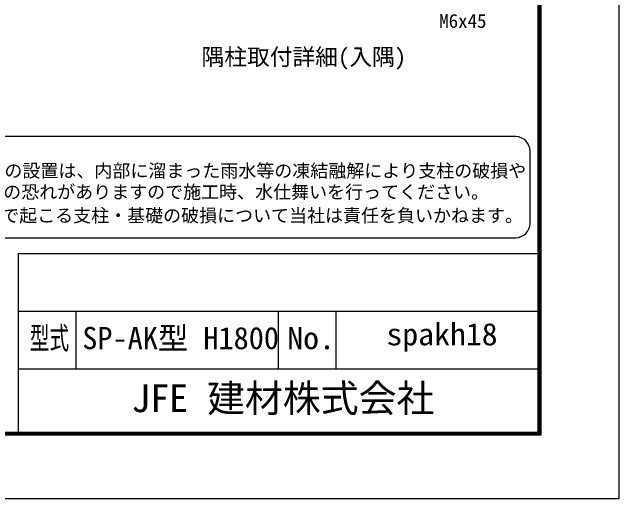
# Model space of a CAD drawing. Units: millimetres, scale not verified. Extents: x -4200 to 4200, y -2970 to 2970.
# Drawn here: x 2099 to 4200, y -2970 to -1285 of the extents above; entities that cross this region are included whole.
import ezdxf
from ezdxf.enums import TextEntityAlignment as Align

# ---------------------------------------------------------------- set-up
doc = ezdxf.new("R2010")
doc.units = ezdxf.units.MM
doc.header["$LTSCALE"] = 10
for name, color, linetype, lineweight in [('0-0_D-TTL', 2, 'Continuous', 25), ('0-1_D-TTL-TXT', 7, 'Continuous', 25), ('0-B_D-STR-TXT', 7, 'Continuous', 13)]:
    doc.layers.add(name, color=color, linetype=linetype, lineweight=lineweight)
doc.styles.add('ＭＳ ゴシック', font='')
doc.styles.get('ＭＳ ゴシック').set_extended_font_data('MS Gothic')

msp = doc.modelspace()

# ---------------------------------------------------------------- linework, layer by layer
at = {"layer": '0-0_D-TTL'}
for p, q in [((2120.08, -2120.2), (2120.08, -2740.2)), ((2120.08, -2120.2), (3920.08, -2120.2)), ((2120.08, -2320.2), (3920.08, -2320.2)), ((2320.08, -2320.2), (2320.08, -2520.2)), ((3020.08, -2320.2), (3020.08, -2520.2)), ((3220.08, -2320.2), (3220.08, -2520.2)), ((2120.08, -2520.2), (3920.08, -2520.2))]:
    msp.add_line(p, q, dxfattribs=at)
for points in [[(-4199.92, 2969.8), (4200.08, 2969.8), (4200.08, -2970.2), (-4199.92, -2970.2)], [(-3929.92, 2749.8), (3930.08, 2749.8), (3930.08, -2750.2), (-3929.92, -2750.2)], [(-3927.42, 2747.3), (3927.58, 2747.3), (3927.58, -2747.7), (-3927.42, -2747.7)], [(-3924.92, 2744.8), (3925.08, 2744.8), (3925.08, -2745.2), (-3924.92, -2745.2)], [(-3922.42, 2742.3), (3922.58, 2742.3), (3922.58, -2742.7), (-3922.42, -2742.7)], [(-3919.92, 2739.8), (3920.08, 2739.8), (3920.08, -2740.2), (-3919.92, -2740.2)]]:
    msp.add_lwpolyline(points, close=True, dxfattribs=at)
at = {"layer": '0-1_D-TTL-TXT', "color": 2}
for p, q in [((3842.84, -1716.03), (1397.29, -1716.03)), ((3892.84, -2016.03), (3892.84, -1766.03)), ((1397.29, -2066.03), (3842.84, -2066.03))]:
    msp.add_line(p, q, dxfattribs=at)
for centre, start, end in [((3842.84, -1766.03), 0, 90), ((3842.84, -2016.03), 270, 0)]:
    msp.add_arc(centre, 50, start, end, dxfattribs=at)

# ---------------------------------------------------------------- texts
at = {"layer": '0-1_D-TTL-TXT', "style": 'ＭＳ ゴシック'}
for s, height, p in [('隅柱取付詳細(入隅)', 57.7, (2755.34, -1485.97)), ('凍結の恐れがある場所への設置は、内部に溜まった雨水等の凍結融解により支柱の破損や', 45.67, (1387.47, -1870.71)), ('コンクリート基礎の破損の恐れがありますので施工時、水仕舞いを行ってください。', 45.67, (1383.36, -1944.13)), ('施工による水仕舞い不備で起こる支柱・基礎の破損について当社は責任を負いかねます。 ', 45.67, (1376.37, -2025.62)), ('SP-AK型 H1800', 76.98, (2342.35, -2475)), ('JFE 建材株式会社', 96.19, (2512.47, -2698.7))]:
    msp.add_text(s, height=height, dxfattribs=at).set_placement(p, align=Align.BOTTOM_LEFT)
for s, width, p in [('型式', 0.65, (2160.35, -2475)), ('spakh18', 1.05, (3395.42, -2461.67)), ('No.', 1.05, (3052.08, -2475))]:
    msp.add_text(s, height=76.98, dxfattribs=dict(at, width=width)).set_placement(p, align=Align.BOTTOM_LEFT)
at = {"layer": '0-B_D-STR-TXT', "style": 'ＭＳ ゴシック'}
msp.add_text('M6x45', height=48.09, dxfattribs=at).set_placement((3578.15, -1353.86), align=Align.BOTTOM_LEFT)

doc.saveas('drawing.dxf')
